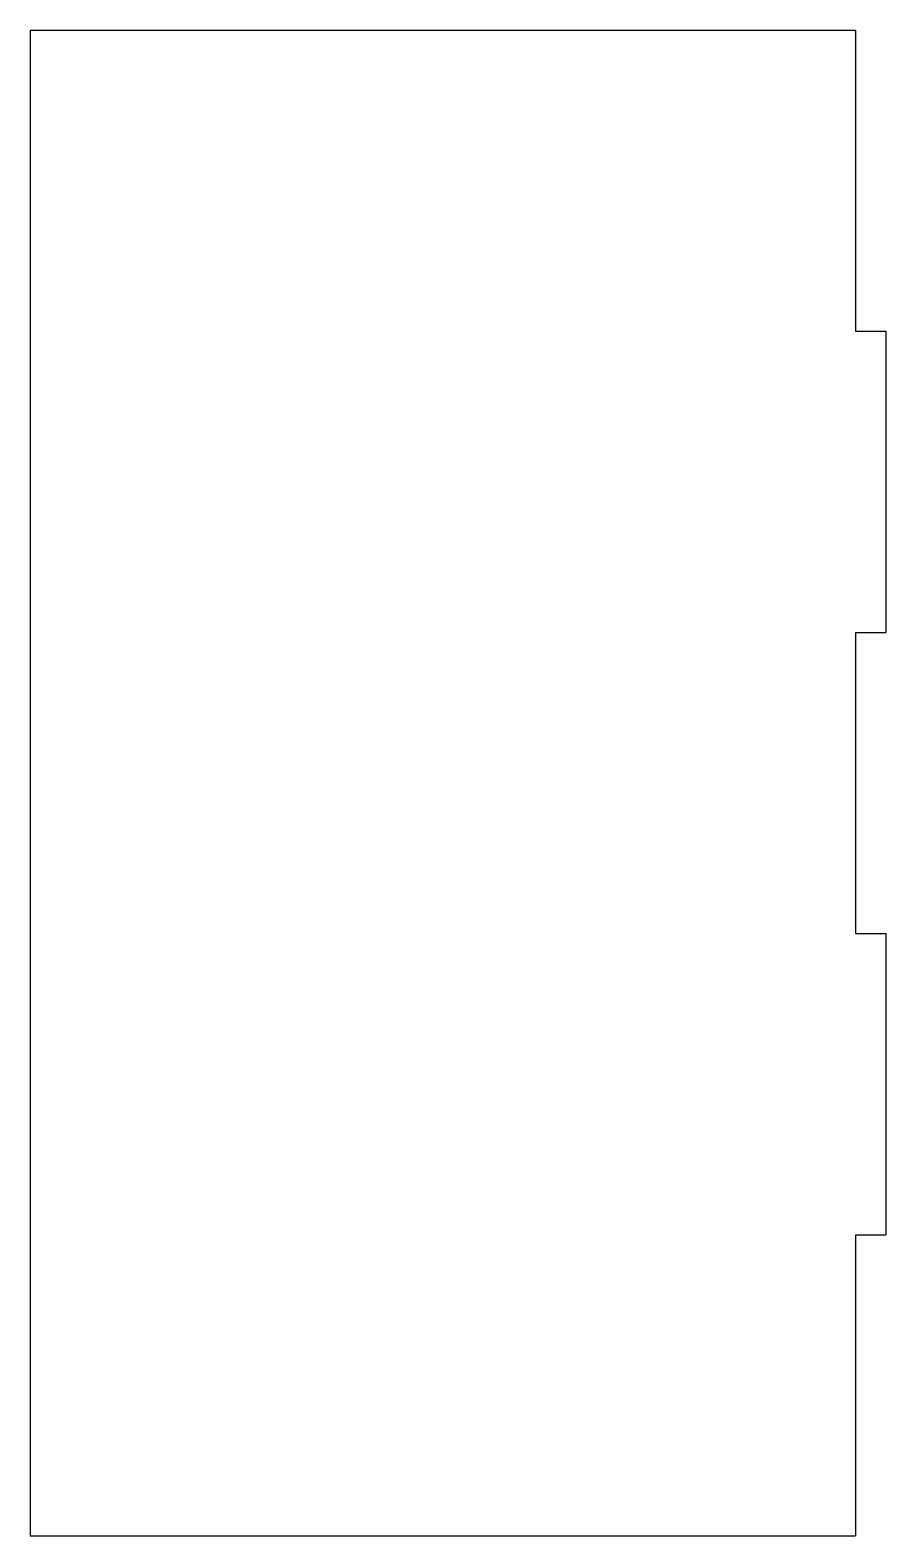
# Model space of a CAD drawing. Extents: x -189 to -55, y -201 to 37.
import ezdxf

# ---------------------------------------------------------------- set-up
doc = ezdxf.new("R2010")
doc.units = 0
doc.layers.add('VISIBLE', color=7, linetype='CONTINUOUS')

msp = doc.modelspace()

# ---------------------------------------------------------------- linework, layer by layer
at = {"layer": 'VISIBLE'}
for p, q in [((-189.41, 36.56), (-59.41, 36.56)), ((-189.41, 36.56), (-189.41, -200.63)), ((-59.41, 36.56), (-59.41, -10.88)), ((-59.41, -10.88), (-54.65, -10.88)), ((-54.65, -10.88), (-54.65, -58.31)), ((-59.41, -58.31), (-59.41, -105.75)), ((-59.41, -58.31), (-54.65, -58.31)), ((-59.41, -105.75), (-54.65, -105.75)), ((-54.65, -105.75), (-54.65, -153.19)), ((-59.41, -153.19), (-59.41, -200.63)), ((-59.41, -153.19), (-54.65, -153.19)), ((-189.41, -200.63), (-59.41, -200.63))]:
    msp.add_line(p, q, dxfattribs=at)

doc.saveas('drawing.dxf')
